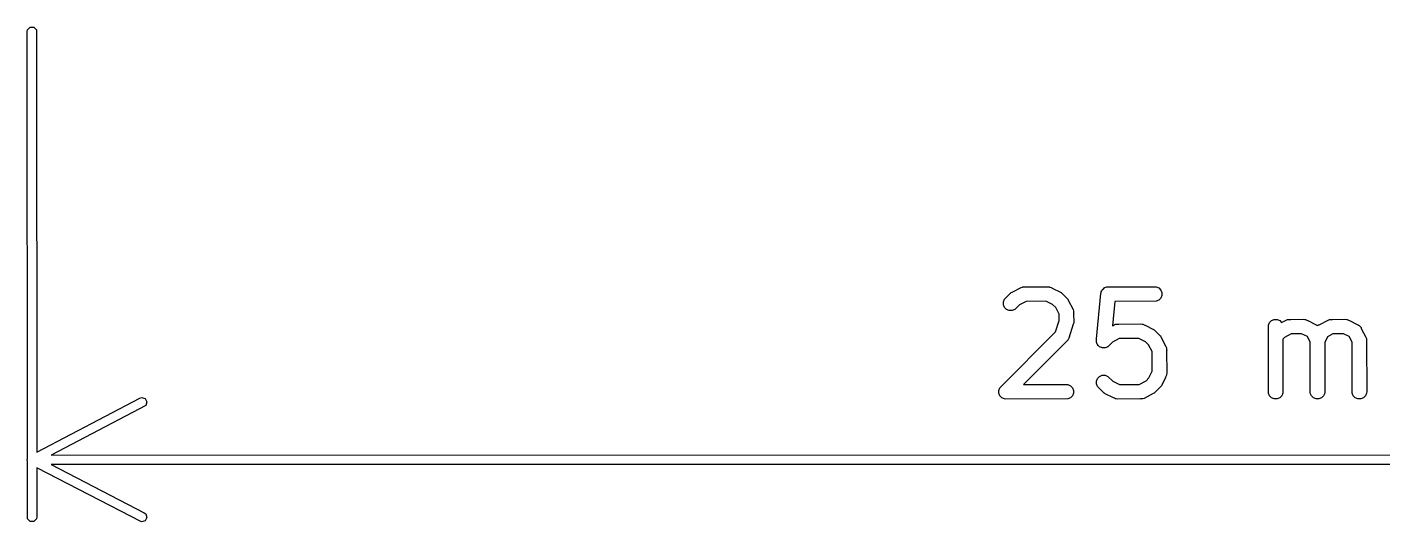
# Model space of a CAD drawing. Extents: x -5.05 to -3.88, y 5.17 to 6.13.
# Drawn here: x -4.992 to -4.445, y 5.173 to 5.372 of the extents above; entities that cross this region are included whole.
import ezdxf

# ---------------------------------------------------------------- set-up
doc = ezdxf.new("R2010")
doc.units = 0
doc.header["$MEASUREMENT"] = 0
doc.layers.add('BLACK', color=7, linetype='CONTINUOUS')

msp = doc.modelspace()

# ---------------------------------------------------------------- linework, layer by layer
at = {"layer": 'BLACK', "linetype": 'CONTINUOUS'}
for p, q in [((-4.99197, 5.37031), (-4.99182, 5.37107)), ((-4.99184, 5.19824), (-4.99197, 5.37031)), ((-4.99182, 5.37107), (-4.99075, 5.37213)), ((-4.99075, 5.37213), (-4.98925, 5.37213)), ((-4.98925, 5.37213), (-4.98818, 5.37107)), ((-4.98818, 5.37107), (-4.98805, 5.20091)), ((-4.59557, 5.26479), (-4.59535, 5.26497)), ((-4.59535, 5.26497), (-4.5953, 5.26503)), ((-4.5953, 5.26503), (-4.59524, 5.26506)), ((-4.59524, 5.26506), (-4.59513, 5.26515)), ((-4.59513, 5.26515), (-4.59478, 5.2653)), ((-4.59478, 5.2653), (-4.59106, 5.26722)), ((-4.59106, 5.26722), (-4.59052, 5.26742)), ((-4.59052, 5.26742), (-4.59041, 5.26743)), ((-4.59041, 5.26743), (-4.59031, 5.26747)), ((-4.59031, 5.26747), (-4.5898, 5.26747)), ((-4.5898, 5.26747), (-4.58937, 5.2675)), ((-4.58937, 5.2675), (-4.58929, 5.26748)), ((-4.58929, 5.26748), (-4.58036, 5.26753)), ((-4.58036, 5.26753), (-4.57979, 5.26747)), ((-4.57979, 5.26747), (-4.57969, 5.26743)), ((-4.57969, 5.26743), (-4.57958, 5.26742)), ((-4.57958, 5.26742), (-4.57907, 5.26717)), ((-4.57907, 5.26717), (-4.57872, 5.26703)), ((-4.57872, 5.26703), (-4.57868, 5.26698)), ((-4.57868, 5.26698), (-4.57529, 5.26534)), ((-4.57529, 5.26534), (-4.57505, 5.26518)), ((-4.57505, 5.26518), (-4.57497, 5.26515)), ((-4.57497, 5.26515), (-4.57493, 5.26511)), ((-4.57493, 5.26511), (-4.5748, 5.26503)), ((-4.5748, 5.26503), (-4.57458, 5.26478)), ((-4.56071, 5.24653), (-4.55893, 5.26487)), ((-4.55893, 5.26487), (-4.55889, 5.26508)), ((-4.55889, 5.26515), (-4.55886, 5.26522)), ((-4.55889, 5.26508), (-4.55889, 5.26515)), ((-4.55886, 5.26522), (-4.55882, 5.26544)), ((-4.55882, 5.26544), (-4.55861, 5.26582)), ((-4.55861, 5.26582), (-4.55845, 5.26621)), ((-4.55845, 5.26621), (-4.55834, 5.26632)), ((-4.55834, 5.26632), (-4.55827, 5.26645)), ((-4.55827, 5.26645), (-4.55794, 5.26672)), ((-4.55794, 5.26672), (-4.55763, 5.26703)), ((-4.55763, 5.26703), (-4.55749, 5.26709)), ((-4.55749, 5.26709), (-4.55738, 5.26718)), ((-4.55738, 5.26718), (-4.55697, 5.2673)), ((-4.55697, 5.2673), (-4.55657, 5.26747)), ((-4.55657, 5.26747), (-4.55642, 5.26747)), ((-4.55642, 5.26747), (-4.55628, 5.26751)), ((-4.55628, 5.26751), (-4.55587, 5.26747)), ((-4.55587, 5.26747), (-4.53724, 5.26753)), ((-4.53724, 5.26753), (-4.53667, 5.26747)), ((-4.53667, 5.26747), (-4.5356, 5.26703)), ((-4.5356, 5.26703), (-4.53479, 5.26621)), ((-4.53479, 5.26621), (-4.53435, 5.26515)), ((-4.53435, 5.26515), (-4.53435, 5.264)), ((-4.59826, 5.2614), (-4.59782, 5.26246)), ((-4.59826, 5.26025), (-4.59826, 5.2614)), ((-4.59782, 5.25918), (-4.59826, 5.26025)), ((-4.59782, 5.26246), (-4.59557, 5.26479)), ((-4.59183, 5.26023), (-4.59327, 5.25874)), ((-4.58912, 5.26162), (-4.59183, 5.26023)), ((-4.58114, 5.26167), (-4.58912, 5.26162)), ((-4.57844, 5.26036), (-4.58114, 5.26167)), ((-4.57721, 5.25917), (-4.57844, 5.26036)), ((-4.57458, 5.26478), (-4.57265, 5.26291)), ((-4.57265, 5.26291), (-4.57247, 5.26269)), ((-4.57247, 5.26269), (-4.57241, 5.26263)), ((-4.57241, 5.26263), (-4.57238, 5.26258)), ((-4.57238, 5.26258), (-4.57228, 5.26246)), ((-4.57228, 5.26246), (-4.57214, 5.26212)), ((-4.57214, 5.26212), (-4.57022, 5.2584)), ((-4.55337, 5.26163), (-4.55432, 5.25183)), ((-4.53667, 5.26168), (-4.55337, 5.26163)), ((-4.5356, 5.26212), (-4.53667, 5.26168)), ((-4.53479, 5.26293), (-4.5356, 5.26212)), ((-4.53435, 5.264), (-4.53479, 5.26293)), ((-4.597, 5.25837), (-4.59782, 5.25918)), ((-4.59594, 5.25793), (-4.597, 5.25837)), ((-4.59479, 5.25793), (-4.59594, 5.25793)), ((-4.59372, 5.25837), (-4.59479, 5.25793)), ((-4.59327, 5.25874), (-4.59372, 5.25837)), ((-4.57725, 5.24936), (-4.57578, 5.25392)), ((-4.57581, 5.25645), (-4.57721, 5.25917)), ((-4.57578, 5.25392), (-4.57581, 5.25645)), ((-4.57022, 5.2584), (-4.57002, 5.25785)), ((-4.57002, 5.25785), (-4.57001, 5.25775)), ((-4.57001, 5.25775), (-4.56997, 5.25765)), ((-4.56997, 5.25765), (-4.56996, 5.25707)), ((-4.56996, 5.25707), (-4.56994, 5.25671)), ((-4.56994, 5.25671), (-4.56996, 5.25664)), ((-4.56996, 5.25664), (-4.56991, 5.25333)), ((-4.49096, 5.25309), (-4.49014, 5.25391)), ((-4.49014, 5.25391), (-4.48908, 5.25435)), ((-4.48908, 5.25435), (-4.48792, 5.25435)), ((-4.48792, 5.25435), (-4.48686, 5.25391)), ((-4.48686, 5.25391), (-4.48608, 5.25312)), ((-4.48608, 5.25312), (-4.4842, 5.25409)), ((-4.4842, 5.25409), (-4.48366, 5.2543)), ((-4.48366, 5.2543), (-4.48355, 5.25431)), ((-4.48355, 5.25431), (-4.48345, 5.25435)), ((-4.48345, 5.25435), (-4.48291, 5.25435)), ((-4.48291, 5.25435), (-4.48251, 5.25438)), ((-4.48251, 5.25438), (-4.48243, 5.25436)), ((-4.48243, 5.25436), (-4.47725, 5.2544)), ((-4.47725, 5.2544), (-4.47668, 5.25435)), ((-4.47668, 5.25435), (-4.47658, 5.25431)), ((-4.47658, 5.25431), (-4.47647, 5.2543)), ((-4.47647, 5.2543), (-4.47596, 5.25405)), ((-4.47596, 5.25405), (-4.47561, 5.25391)), ((-4.47561, 5.25391), (-4.47556, 5.25386)), ((-4.47092, 5.25224), (-4.46732, 5.25409)), ((-4.46732, 5.25409), (-4.46678, 5.2543)), ((-4.46678, 5.2543), (-4.46668, 5.25431)), ((-4.46668, 5.25431), (-4.46658, 5.25435)), ((-4.46658, 5.25435), (-4.46604, 5.25435)), ((-4.46604, 5.25435), (-4.46563, 5.25438)), ((-4.46563, 5.25438), (-4.46556, 5.25436)), ((-4.46556, 5.25436), (-4.46038, 5.2544)), ((-4.46038, 5.2544), (-4.4598, 5.25435)), ((-4.4598, 5.25435), (-4.4597, 5.25431)), ((-4.4597, 5.25431), (-4.4596, 5.2543)), ((-4.4596, 5.2543), (-4.45909, 5.25405)), ((-4.45909, 5.25405), (-4.45874, 5.25391)), ((-4.45874, 5.25391), (-4.45869, 5.25386)), ((-4.59969, 5.22684), (-4.57725, 5.24936)), ((-4.57012, 5.25238), (-4.57194, 5.24677)), ((-4.56997, 5.25275), (-4.57012, 5.25238)), ((-4.56995, 5.2529), (-4.56997, 5.25275)), ((-4.56994, 5.25296), (-4.56995, 5.2529)), ((-4.56991, 5.25333), (-4.56994, 5.25303)), ((-4.56994, 5.25303), (-4.56994, 5.25296)), ((-4.55432, 5.25183), (-4.55356, 5.25222)), ((-4.55356, 5.25222), (-4.55302, 5.25242)), ((-4.55302, 5.25242), (-4.55292, 5.25243)), ((-4.55292, 5.25243), (-4.55282, 5.25247)), ((-4.55282, 5.25247), (-4.5523, 5.25247)), ((-4.5523, 5.25247), (-4.55187, 5.25251)), ((-4.55187, 5.25251), (-4.55179, 5.25248)), ((-4.55179, 5.25248), (-4.54287, 5.25253)), ((-4.54287, 5.25253), (-4.54229, 5.25247)), ((-4.54229, 5.25247), (-4.54219, 5.25243)), ((-4.54219, 5.25243), (-4.54209, 5.25242)), ((-4.54209, 5.25242), (-4.54158, 5.25218)), ((-4.54158, 5.25218), (-4.54123, 5.25203)), ((-4.54123, 5.25203), (-4.54118, 5.25198)), ((-4.54118, 5.25198), (-4.5378, 5.25034)), ((-4.5378, 5.25034), (-4.53755, 5.25019)), ((-4.53755, 5.25019), (-4.53748, 5.25016)), ((-4.53748, 5.25016), (-4.53743, 5.25011)), ((-4.53743, 5.25011), (-4.53731, 5.25003)), ((-4.53731, 5.25003), (-4.53709, 5.24978)), ((-4.53709, 5.24978), (-4.53516, 5.24791)), ((-4.49145, 5.25145), (-4.4914, 5.25203)), ((-4.4914, 5.22463), (-4.49145, 5.25145)), ((-4.4914, 5.25203), (-4.49096, 5.25309)), ((-4.48226, 5.2485), (-4.48497, 5.24711)), ((-4.47802, 5.24854), (-4.48226, 5.2485)), ((-4.47571, 5.24742), (-4.47802, 5.24854)), ((-4.47556, 5.25386), (-4.47218, 5.25222)), ((-4.47218, 5.25222), (-4.47209, 5.25216)), ((-4.47209, 5.25216), (-4.47204, 5.25214)), ((-4.47204, 5.25214), (-4.47198, 5.25209)), ((-4.47198, 5.25209), (-4.47169, 5.25191)), ((-4.47169, 5.25191), (-4.47163, 5.25183)), ((-4.47163, 5.25183), (-4.47156, 5.25191)), ((-4.47156, 5.25191), (-4.47137, 5.25201)), ((-4.47137, 5.25201), (-4.47121, 5.25214)), ((-4.47121, 5.25214), (-4.47092, 5.25224)), ((-4.46539, 5.2485), (-4.4676, 5.24736)), ((-4.46115, 5.24854), (-4.46539, 5.2485)), ((-4.45884, 5.24742), (-4.46115, 5.24854)), ((-4.45869, 5.25386), (-4.45531, 5.25222)), ((-4.45531, 5.25222), (-4.45521, 5.25216)), ((-4.45521, 5.25216), (-4.45517, 5.25214)), ((-4.45517, 5.25214), (-4.45511, 5.25209)), ((-4.45511, 5.25209), (-4.45482, 5.25191)), ((-4.45482, 5.25191), (-4.45458, 5.25163)), ((-4.45458, 5.25163), (-4.4543, 5.25139)), ((-4.4543, 5.25139), (-4.4542, 5.25119)), ((-4.4542, 5.25119), (-4.45406, 5.25104)), ((-4.45406, 5.25104), (-4.45397, 5.25074)), ((-4.45397, 5.25074), (-4.45211, 5.24715)), ((-4.57302, 5.24532), (-4.59016, 5.22812)), ((-4.57293, 5.24537), (-4.57302, 5.24532)), ((-4.57263, 5.24572), (-4.57293, 5.24537)), ((-4.57228, 5.24606), (-4.57263, 5.24572)), ((-4.57224, 5.24616), (-4.57228, 5.24606)), ((-4.57217, 5.24624), (-4.57224, 5.24616)), ((-4.57194, 5.24677), (-4.57217, 5.24624)), ((-4.56081, 5.24554), (-4.56076, 5.24598)), ((-4.56076, 5.2454), (-4.56081, 5.24554)), ((-4.56076, 5.2464), (-4.56071, 5.24653)), ((-4.56076, 5.24598), (-4.56076, 5.2464)), ((-4.56076, 5.24525), (-4.56076, 5.2454)), ((-4.5606, 5.24485), (-4.56076, 5.24525)), ((-4.56047, 5.24444), (-4.5606, 5.24485)), ((-4.56038, 5.24432), (-4.56047, 5.24444)), ((-4.56032, 5.24419), (-4.56038, 5.24432)), ((-4.56002, 5.24388), (-4.56032, 5.24419)), ((-4.55974, 5.24355), (-4.56002, 5.24388)), ((-4.55961, 5.24348), (-4.55974, 5.24355)), ((-4.55951, 5.24337), (-4.55961, 5.24348)), ((-4.55911, 5.24321), (-4.55951, 5.24337)), ((-4.55873, 5.243), (-4.55911, 5.24321)), ((-4.55858, 5.24299), (-4.55873, 5.243)), ((-4.55844, 5.24293), (-4.55858, 5.24299)), ((-4.55801, 5.24293), (-4.55844, 5.24293)), ((-4.55758, 5.24289), (-4.55801, 5.24293)), ((-4.55744, 5.24293), (-4.55758, 5.24289)), ((-4.55729, 5.24293), (-4.55744, 5.24293)), ((-4.55689, 5.2431), (-4.55729, 5.24293)), ((-4.55648, 5.24322), (-4.55689, 5.2431)), ((-4.55636, 5.24331), (-4.55648, 5.24322)), ((-4.55623, 5.24337), (-4.55636, 5.24331)), ((-4.55578, 5.24374), (-4.55623, 5.24337)), ((-4.55434, 5.24523), (-4.55578, 5.24374)), ((-4.55163, 5.24663), (-4.55434, 5.24523)), ((-4.54365, 5.24667), (-4.55163, 5.24663)), ((-4.54095, 5.24536), (-4.54365, 5.24667)), ((-4.53971, 5.24417), (-4.54095, 5.24536)), ((-4.53832, 5.24146), (-4.53971, 5.24417)), ((-4.53516, 5.24791), (-4.53497, 5.24769)), ((-4.53497, 5.24769), (-4.53491, 5.24764)), ((-4.53491, 5.24764), (-4.53488, 5.24758)), ((-4.53488, 5.24758), (-4.53479, 5.24747)), ((-4.53479, 5.24747), (-4.53465, 5.24712)), ((-4.53465, 5.24712), (-4.53273, 5.2434)), ((-4.53273, 5.2434), (-4.53252, 5.24286)), ((-4.48497, 5.24711), (-4.48559, 5.24646)), ((-4.48559, 5.24646), (-4.48555, 5.2252)), ((-4.47458, 5.24522), (-4.47571, 5.24742)), ((-4.47452, 5.22463), (-4.47458, 5.24522)), ((-4.4676, 5.24736), (-4.46873, 5.24504)), ((-4.46873, 5.24504), (-4.46867, 5.2252)), ((-4.45771, 5.24522), (-4.45884, 5.24742)), ((-4.45765, 5.22463), (-4.45771, 5.24522)), ((-4.45211, 5.24715), (-4.45191, 5.24661)), ((-4.45191, 5.24661), (-4.4519, 5.2465)), ((-4.4519, 5.2465), (-4.45186, 5.2464)), ((-4.45186, 5.2464), (-4.45186, 5.24591)), ((-4.45186, 5.24591), (-4.45182, 5.24546)), ((-4.45182, 5.24546), (-4.45186, 5.24536)), ((-4.45186, 5.24536), (-4.4518, 5.2252)), ((-4.53827, 5.23348), (-4.53832, 5.24146)), ((-4.53252, 5.24286), (-4.53251, 5.24275)), ((-4.53251, 5.24275), (-4.53247, 5.24265)), ((-4.53247, 5.24265), (-4.53247, 5.24214)), ((-4.53247, 5.24214), (-4.53244, 5.24171)), ((-4.53244, 5.24171), (-4.53247, 5.24162)), ((-4.53247, 5.24162), (-4.53242, 5.2327)), ((-4.53958, 5.23078), (-4.53827, 5.23348)), ((-4.53251, 5.23203), (-4.53252, 5.23192)), ((-4.53247, 5.23213), (-4.53251, 5.23203)), ((-4.53242, 5.2327), (-4.53247, 5.23213)), ((-4.60013, 5.22578), (-4.59969, 5.22684)), ((-4.59016, 5.22812), (-4.57286, 5.22816)), ((-4.57286, 5.22816), (-4.57229, 5.2281)), ((-4.57229, 5.2281), (-4.57122, 5.22766)), ((-4.57122, 5.22766), (-4.57041, 5.22684)), ((-4.57041, 5.22684), (-4.56997, 5.22578)), ((-4.56076, 5.22953), (-4.56032, 5.23059)), ((-4.56076, 5.22838), (-4.56076, 5.22953)), ((-4.56032, 5.22731), (-4.56076, 5.22838)), ((-4.56032, 5.23059), (-4.55951, 5.23141)), ((-4.55995, 5.22687), (-4.56032, 5.22731)), ((-4.55802, 5.225), (-4.55995, 5.22687)), ((-4.55951, 5.23141), (-4.55844, 5.23185)), ((-4.55844, 5.23185), (-4.55729, 5.23185)), ((-4.55729, 5.23185), (-4.55623, 5.23141)), ((-4.55623, 5.23141), (-4.55416, 5.22942)), ((-4.55416, 5.22942), (-4.55146, 5.22811)), ((-4.55146, 5.22811), (-4.54348, 5.22815)), ((-4.54348, 5.22815), (-4.54077, 5.22955)), ((-4.54077, 5.22955), (-4.53958, 5.23078)), ((-4.53517, 5.22692), (-4.53703, 5.22499)), ((-4.53491, 5.22714), (-4.53517, 5.22692)), ((-4.53483, 5.22727), (-4.53491, 5.22714)), ((-4.53479, 5.22731), (-4.53483, 5.22727)), ((-4.53476, 5.22739), (-4.53479, 5.22731)), ((-4.5346, 5.22763), (-4.53476, 5.22739)), ((-4.53296, 5.23101), (-4.5346, 5.22763)), ((-4.53291, 5.23106), (-4.53296, 5.23101)), ((-4.53277, 5.23141), (-4.53291, 5.23106)), ((-4.53252, 5.23192), (-4.53277, 5.23141)), ((-4.98805, 5.20091), (-4.94656, 5.22267)), ((-4.94656, 5.22267), (-4.94582, 5.22288)), ((-4.94582, 5.22288), (-4.94438, 5.22243)), ((-4.94438, 5.22243), (-4.94369, 5.22109)), ((-4.94369, 5.22109), (-4.94414, 5.21966)), ((-4.60013, 5.22463), (-4.60013, 5.22578)), ((-4.59969, 5.22356), (-4.60013, 5.22463)), ((-4.59888, 5.22275), (-4.59969, 5.22356)), ((-4.59781, 5.22231), (-4.59888, 5.22275)), ((-4.59724, 5.22225), (-4.59781, 5.22231)), ((-4.57229, 5.22231), (-4.59724, 5.22225)), ((-4.57122, 5.22275), (-4.57229, 5.22231)), ((-4.57041, 5.22356), (-4.57122, 5.22275)), ((-4.56997, 5.22463), (-4.57041, 5.22356)), ((-4.56997, 5.22578), (-4.56997, 5.22463)), ((-4.5578, 5.22475), (-4.55802, 5.225)), ((-4.55768, 5.22467), (-4.5578, 5.22475)), ((-4.55763, 5.22462), (-4.55768, 5.22467)), ((-4.55756, 5.22459), (-4.55763, 5.22462)), ((-4.55731, 5.22444), (-4.55756, 5.22459)), ((-4.55393, 5.2228), (-4.55731, 5.22444)), ((-4.55388, 5.22275), (-4.55393, 5.2228)), ((-4.55353, 5.2226), (-4.55388, 5.22275)), ((-4.55302, 5.22236), (-4.55353, 5.2226)), ((-4.55292, 5.22235), (-4.55302, 5.22236)), ((-4.55282, 5.22231), (-4.55292, 5.22235)), ((-4.55224, 5.22225), (-4.55282, 5.22231)), ((-4.54332, 5.2223), (-4.55224, 5.22225)), ((-4.54324, 5.22227), (-4.54332, 5.2223)), ((-4.54281, 5.22231), (-4.54324, 5.22227)), ((-4.54229, 5.22231), (-4.54281, 5.22231)), ((-4.54219, 5.22235), (-4.54229, 5.22231)), ((-4.54209, 5.22236), (-4.54219, 5.22235)), ((-4.54155, 5.22256), (-4.54209, 5.22236)), ((-4.53783, 5.22448), (-4.54155, 5.22256)), ((-4.53748, 5.22462), (-4.53783, 5.22448)), ((-4.53736, 5.22472), (-4.53748, 5.22462)), ((-4.53731, 5.22475), (-4.53736, 5.22472)), ((-4.53726, 5.22481), (-4.53731, 5.22475)), ((-4.53703, 5.22499), (-4.53726, 5.22481)), ((-4.49096, 5.22356), (-4.4914, 5.22463)), ((-4.49014, 5.22275), (-4.49096, 5.22356)), ((-4.48908, 5.22231), (-4.49014, 5.22275)), ((-4.48792, 5.22231), (-4.48908, 5.22231)), ((-4.48686, 5.22275), (-4.48792, 5.22231)), ((-4.48605, 5.22356), (-4.48686, 5.22275)), ((-4.4856, 5.22463), (-4.48605, 5.22356)), ((-4.48555, 5.2252), (-4.4856, 5.22463)), ((-4.47408, 5.22356), (-4.47452, 5.22463)), ((-4.47327, 5.22275), (-4.47408, 5.22356)), ((-4.4722, 5.22231), (-4.47327, 5.22275)), ((-4.47105, 5.22231), (-4.4722, 5.22231)), ((-4.46999, 5.22275), (-4.47105, 5.22231)), ((-4.46917, 5.22356), (-4.46999, 5.22275)), ((-4.46873, 5.22463), (-4.46917, 5.22356)), ((-4.46867, 5.2252), (-4.46873, 5.22463)), ((-4.45721, 5.22356), (-4.45765, 5.22463)), ((-4.45639, 5.22275), (-4.45721, 5.22356)), ((-4.45533, 5.22231), (-4.45639, 5.22275)), ((-4.45418, 5.22231), (-4.45533, 5.22231)), ((-4.45311, 5.22275), (-4.45418, 5.22231)), ((-4.4523, 5.22356), (-4.45311, 5.22275)), ((-4.45186, 5.22463), (-4.4523, 5.22356)), ((-4.4518, 5.2252), (-4.45186, 5.22463)), ((-4.94414, 5.21966), (-4.98229, 5.19965)), ((-4.98229, 5.19965), (-4.01352, 5.1998)), ((-4.99196, 5.19801), (-4.99184, 5.19824)), ((-4.99191, 5.19783), (-4.99196, 5.19801)), ((-4.99196, 5.19766), (-4.99191, 5.19783)), ((-4.99184, 5.19742), (-4.99196, 5.19766)), ((-4.99182, 5.17399), (-4.99184, 5.19742)), ((-4.94582, 5.17279), (-4.98805, 5.19461)), ((-4.98805, 5.19461), (-4.98803, 5.17475)), ((-4.01346, 5.19601), (-4.98223, 5.19587)), ((-4.98223, 5.19587), (-4.94474, 5.17649)), ((-4.99075, 5.17293), (-4.99182, 5.17399)), ((-4.98925, 5.17293), (-4.99075, 5.17293)), ((-4.98818, 5.17399), (-4.98925, 5.17293)), ((-4.98803, 5.17475), (-4.98818, 5.17399)), ((-4.94438, 5.17324), (-4.94582, 5.17279)), ((-4.94474, 5.17649), (-4.94414, 5.17601)), ((-4.94369, 5.17458), (-4.94438, 5.17324)), ((-4.94414, 5.17601), (-4.94369, 5.17458))]:
    msp.add_line(p, q, dxfattribs=at)

doc.saveas('drawing.dxf')
